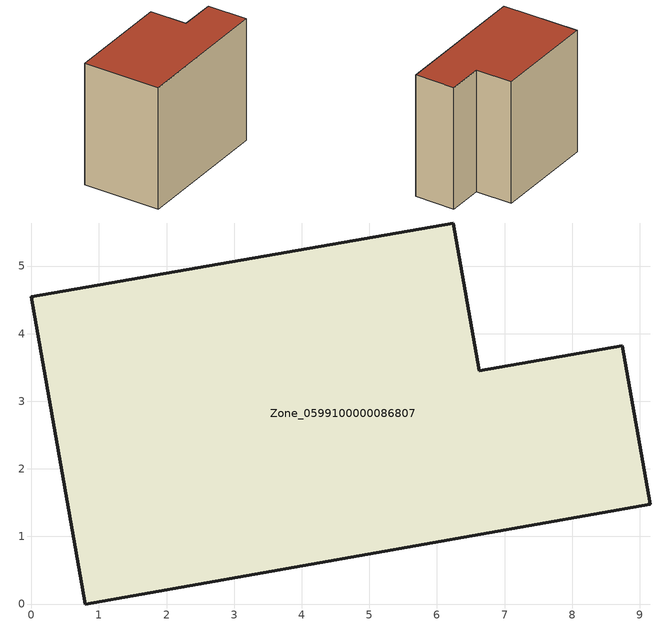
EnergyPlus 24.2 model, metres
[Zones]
Zone_0599100000086807
 floor ground (C_G): 0.8,0 0,4.54 6.24,5.64 6.62,3.45 8.74,3.82 9.15,1.47 z0
 wall outside (C_F): 6.62,3.45 6.24,5.64 0,4.54 0.8,0 9.15,1.47 8.74,3.82 6.62,3.45 z0:7.44
 roof outside (C_R): 9.15,1.47 8.74,3.82 6.62,3.45 6.24,5.64 0,4.54 0.8,0 z7.44
[BUILDING]
Pand.0599100000086807: North Axis=0; Terrain=City; Loads Convergence Tolerance Value=0.04; Temperature Convergence Tolerance Value=0.4; Solar Distribution=FullExterior; Maximum Number of Warmup Days=25; Minimum Number of Warmup Days=1
[Site:Location]
Rotterdam.The.Hague.AP_ZH_NLD Design_Conditions: Latitude=51.96; Longitude=4.45; Time Zone=1; Elevation=-4.5
[SITE:GROUNDTEMPERATURE:BUILDINGSURFACE]
18, 18, 18, 18, 18, 18, 18, 18, 18, 18, 18, 18
[MATERIAL] Thermal Absorptance=0.9; Solar Absorptance=0.7; Visible Absorptance=0.7
Name | Roughness | Thickness | Conductivity | Density | Specific Heat
G.TI.1946 | MediumSmooth | 0.15 | 1 | 540 | 1210
F.TI.1946 | Rough | 0.3 | 0.857143 | 1920 | 840
R.TI.1946 | MediumRough | 0.2 | 0.1 | 1500 | 1000
[CONSTRUCTION]
C_G: G.TI.1946
C_F: F.TI.1946
C_R: R.TI.1946
[ZONE]
Zone_0599100000086807: Type=1; Multiplier=1; Ceiling Height=Autocalculate; Volume=Autocalculate; Floor Area=autocalculate; Part of Total Floor Area=Yes
[ZONEINFILTRATION:DESIGNFLOWRATE]
Infil_Zone_0599100000086807: Zone or ZoneList or Space or SpaceList=Zone_0599100000086807; Schedule=AlwaysOn; Design Flow Rate Calculation Method=Flow/Area; Flow Rate per Floor Area=0.003; Constant Term Coefficient=1; Temperature Term Coefficient=0; Velocity Term Coefficient=0; Velocity Squared Term Coefficient=0
[HVACTEMPLATE:ZONE:IDEALLOADSAIRSYSTEM]
Zone_0599100000086807: Maximum Heating Supply Air Temperature=50; Minimum Cooling Supply Air Temperature=13; Maximum Heating Supply Air Humidity Ratio=0.0156; Minimum Cooling Supply Air Humidity Ratio=0.0077; Heating Limit=NoLimit; Cooling Limit=NoLimit; Dehumidification Control Type=ConstantSensibleHeatRatio; Cooling Sensible Heat Ratio=0.7; Dehumidification Setpoint=60; Humidification Control Type=None; Humidification Setpoint=30; Outdoor Air Method=None; Outdoor Air Flow Rate per Person=0.00944; Outdoor Air Flow Rate per Zone Floor Area=0; Outdoor Air Flow Rate per Zone=0; Demand Controlled Ventilation Type=None; Outdoor Air Economizer Type=NoEconomizer; Heat Recovery Type=None; Sensible Heat Recovery Effectiveness=0.7; Latent Heat Recovery Effectiveness=0.65
[ZONECONTROL:THERMOSTAT]
ThermostatControl_Zone_0599100000086807: Zone or ZoneList=Zone_0599100000086807; Control Type Schedule=DualSetpointControlType; Control 1=Thermostat_Zone_0599100000086807; Temperature Difference Between Cutout And Setpoint=0
[THERMOSTATSETPOINT:DUALSETPOINT]
Thermostat_Zone_0599100000086807: Heating Setpoint Temperature Schedule=HeatingSetpoint_Zone_0599100000086807; Cooling Setpoint Temperature Schedule=CoolingSetpoint_Zone_0599100000086807
[SCHEDULE:COMPACT]
HeatingSetpoint_Zone_0599100000086807: Through: 12/31, For: AllDays, Until: 24:00, 21
CoolingSetpoint_Zone_0599100000086807: Through: 12/31, For: AllDays, Until: 24:00, 24
DualSetpointControlType: Through: 12/31, For: AllDays, Until: 24:00, 4
AlwaysOn: Through: 12/31, For: AllDays, Until: 24:00, 1
